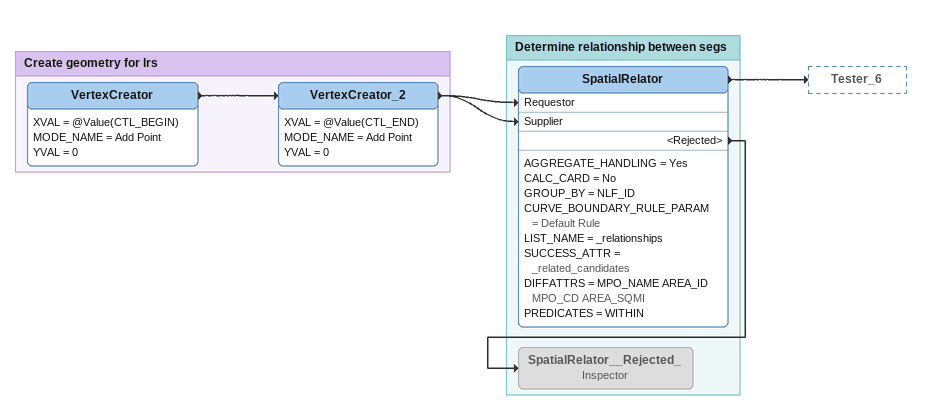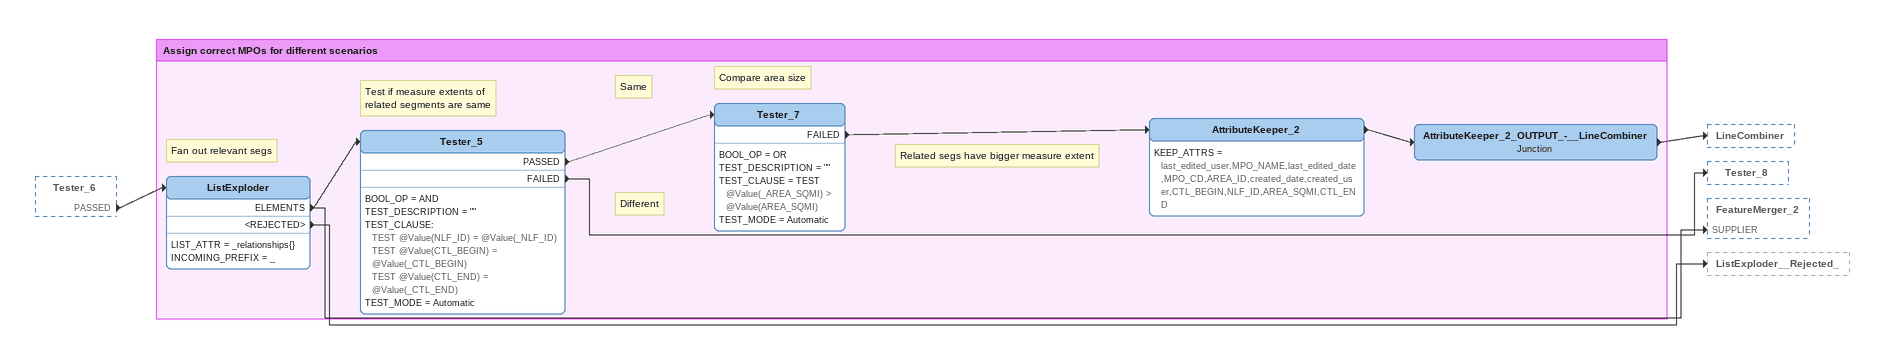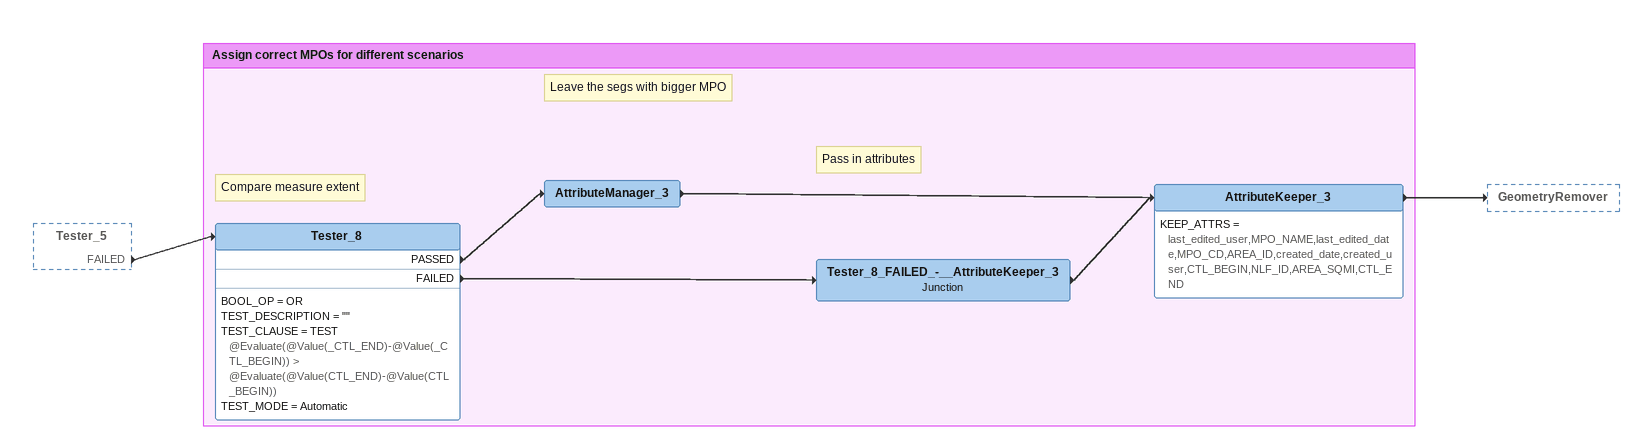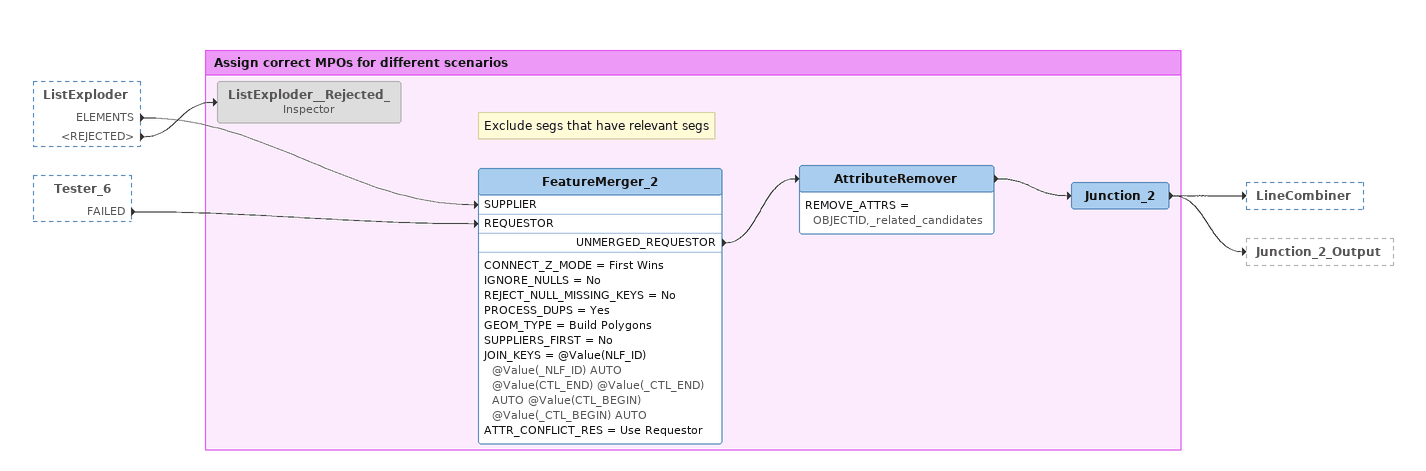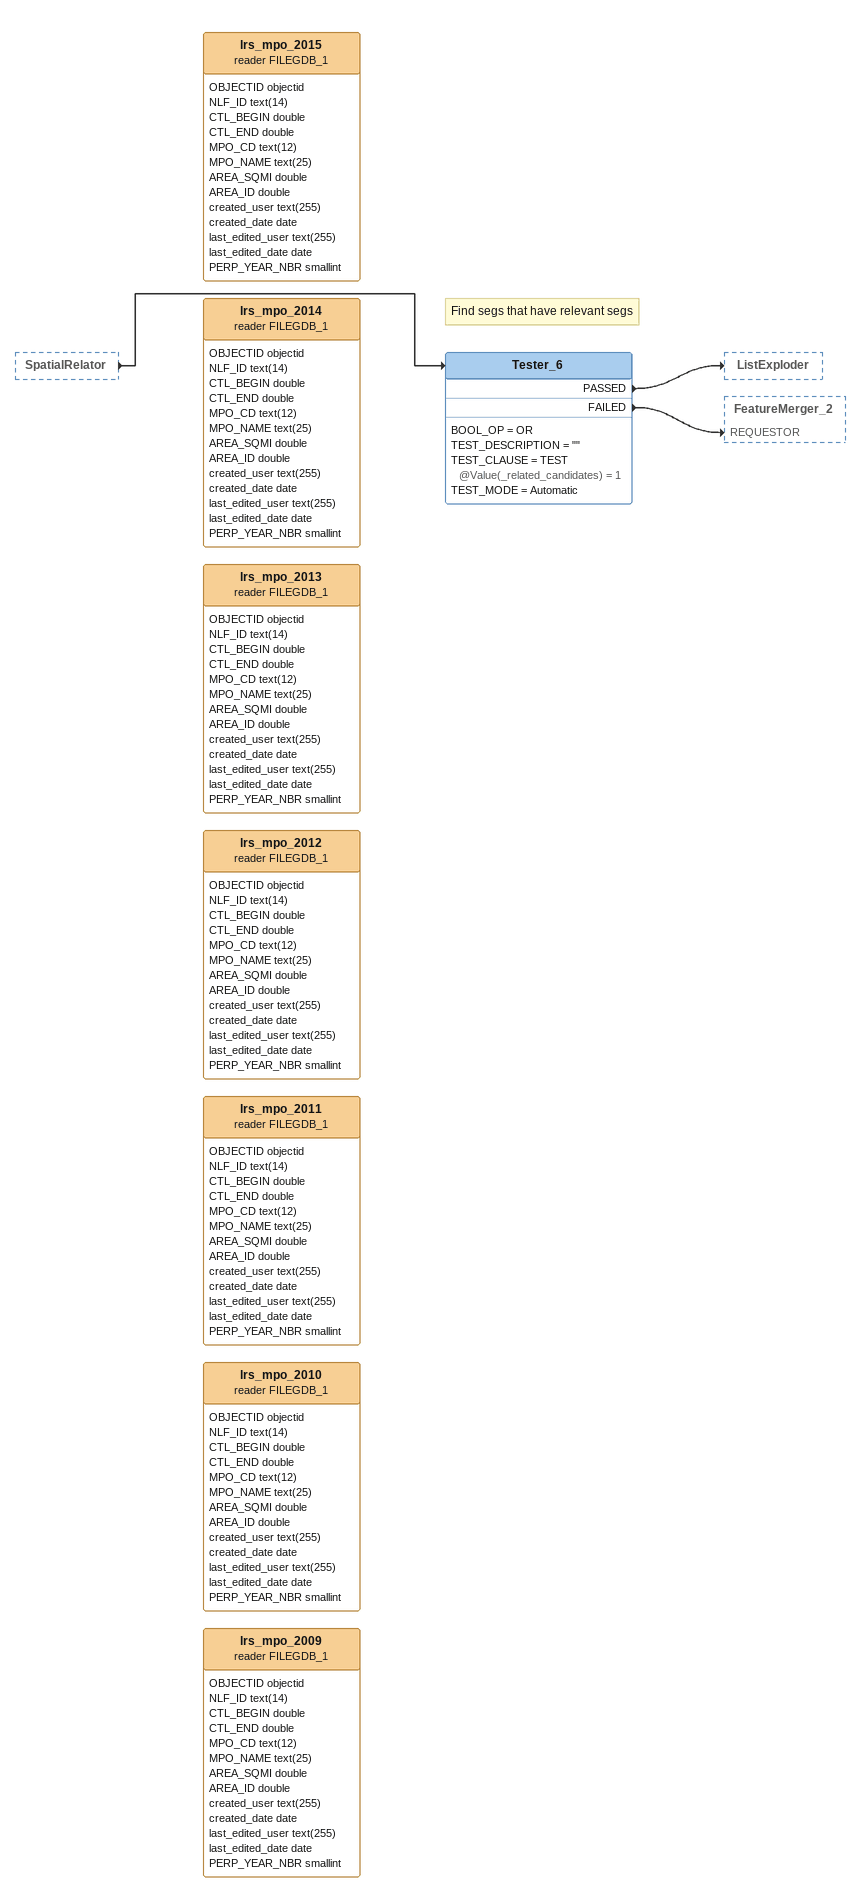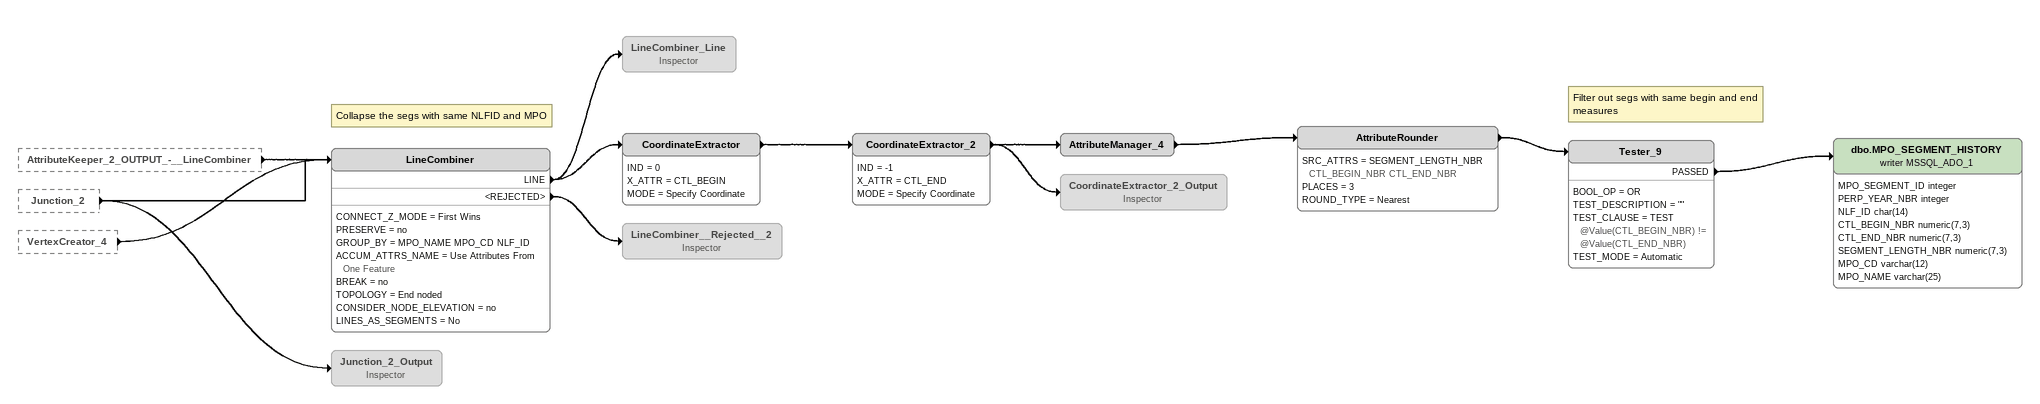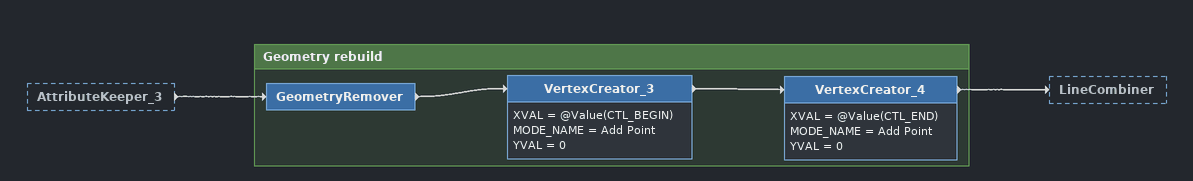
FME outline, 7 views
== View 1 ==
Bookmark: Create geometry for lrs
VertexCreator
    XVAL = @Value(CTL_BEGIN)
    MODE_NAME = Add Point
    YVAL = 0
    -> VertexCreator_2
VertexCreator_2
    XVAL = @Value(CTL_END)
    MODE_NAME = Add Point
    YVAL = 0
    -> SpatialRelator [Requestor]
    -> SpatialRelator [Supplier]

Bookmark: Determine relationship between segs
SpatialRelator
    AGGREGATE_HANDLING = Yes
    CALC_CARD = No
    GROUP_BY = NLF_ID
    CURVE_BOUNDARY_RULE_PARAM = Default Rule
    LIST_NAME = _relationships
    SUCCESS_ATTR = _related_candidates
    DIFFATTRS = MPO_NAME AREA_ID MPO_CD AREA_SQMI
    PREDICATES = WITHIN
    -> Tester_6
    <Rejected> -> SpatialRelator__Rejected_
SpatialRelator__Rejected_: Inspector [off]

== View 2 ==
Tester_6 [outside]
    PASSED -> ListExploder

Bookmark: Assign correct MPOs for different scenarios
Note: Fan out relevant segs
ListExploder
    LIST_ATTR = _relationships{}
    INCOMING_PREFIX = _
    ELEMENTS -> Tester_5
    ELEMENTS -> FeatureMerger_2 [SUPPLIER]
    <REJECTED> -> ListExploder__Rejected_
Note: Test if measure extents of / related segments are same
Note: Different
Tester_5
    BOOL_OP = AND
    TEST_DESCRIPTION = ""
    TEST_CLAUSE:
      TEST @Value(NLF_ID) = @Value(_NLF_ID)
      TEST @Value(CTL_BEGIN) = @Value(_CTL_BEGIN)
      TEST @Value(CTL_END) = @Value(_CTL_END)
    TEST_MODE = Automatic
    PASSED -> Tester_7
    FAILED -> Tester_8
Note: Same
Note: Compare area size
Note: Related segs have bigger measure extent
Tester_7
    BOOL_OP = OR
    TEST_DESCRIPTION = ""
    TEST_CLAUSE = TEST @Value(_AREA_SQMI) > @Value(AREA_SQMI)
    TEST_MODE = Automatic
    FAILED -> AttributeKeeper_2
AttributeKeeper_2
    KEEP_ATTRS = last_edited_user,MPO_NAME,last_edited_date,MPO_CD,AREA_ID,created_date,created_user,CTL_BEGIN,NLF_ID,AREA_SQMI,CTL_END
    -> AttributeKeeper_2_OUTPUT_-__LineCombiner
AttributeKeeper_2_OUTPUT_-__LineCombiner: Junction
    -> LineCombiner

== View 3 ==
Tester_5 [outside]
    FAILED -> Tester_8

Bookmark: Assign correct MPOs for different scenarios
Note: Compare measure extent
Tester_8
    BOOL_OP = OR
    TEST_DESCRIPTION = ""
    TEST_CLAUSE = TEST @Evaluate(@Value(_CTL_END)-@Value(_CTL_BEGIN)) > @Evaluate(@Value(CTL_END)-@Value(CTL_BEGIN))
    TEST_MODE = Automatic
    PASSED -> AttributeManager_3
    FAILED -> Tester_8_FAILED_-__AttributeKeeper_3
Note: Leave the segs with bigger MPO
Note: Pass in attributes
AttributeManager_3
    -> AttributeKeeper_3
Tester_8_FAILED_-__AttributeKeeper_3: Junction
    -> AttributeKeeper_3
AttributeKeeper_3
    KEEP_ATTRS = last_edited_user,MPO_NAME,last_edited_date,MPO_CD,AREA_ID,created_date,created_user,CTL_BEGIN,NLF_ID,AREA_SQMI,CTL_END
    -> GeometryRemover

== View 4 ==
ListExploder [outside]
    ELEMENTS -> FeatureMerger_2 [SUPPLIER]
    <REJECTED> -> ListExploder__Rejected_
Tester_6 [outside]
    FAILED -> FeatureMerger_2 [REQUESTOR]

Bookmark: Assign correct MPOs for different scenarios
ListExploder__Rejected_: Inspector [off]
Note: Exclude segs that have relevant segs
FeatureMerger_2
    CONNECT_Z_MODE = First Wins
    IGNORE_NULLS = No
    REJECT_NULL_MISSING_KEYS = No
    PROCESS_DUPS = Yes
    GEOM_TYPE = Build Polygons
    SUPPLIERS_FIRST = No
    JOIN_KEYS = @Value(NLF_ID) @Value(_NLF_ID) AUTO @Value(CTL_END) @Value(_CTL_END) AUTO @Value(CTL_BEGIN) @Value(_CTL_BEGIN) AUTO
    ATTR_CONFLICT_RES = Use Requestor
    UNMERGED_REQUESTOR -> AttributeRemover
AttributeRemover
    REMOVE_ATTRS = OBJECTID,_related_candidates
    -> Junction_2
Junction_2
    -> LineCombiner
    -> Junction_2_Output

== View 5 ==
SpatialRelator [outside]
    -> Tester_6
lrs_mpo_2015 (reader FILEGDB_1)
    attributes: OBJECTID objectid, NLF_ID text(14), CTL_BEGIN double, CTL_END double, MPO_CD text(12), MPO_NAME text(25), AREA_SQMI double, AREA_ID double, created_user text(255), created_date date, last_edited_user text(255), last_edited_date date, PERP_YEAR_NBR smallint
lrs_mpo_2014 (reader FILEGDB_1)
    attributes: OBJECTID objectid, NLF_ID text(14), CTL_BEGIN double, CTL_END double, MPO_CD text(12), MPO_NAME text(25), AREA_SQMI double, AREA_ID double, created_user text(255), created_date date, last_edited_user text(255), last_edited_date date, PERP_YEAR_NBR smallint
lrs_mpo_2013 (reader FILEGDB_1)
    attributes: OBJECTID objectid, NLF_ID text(14), CTL_BEGIN double, CTL_END double, MPO_CD text(12), MPO_NAME text(25), AREA_SQMI double, AREA_ID double, created_user text(255), created_date date, last_edited_user text(255), last_edited_date date, PERP_YEAR_NBR smallint
lrs_mpo_2012 (reader FILEGDB_1)
    attributes: OBJECTID objectid, NLF_ID text(14), CTL_BEGIN double, CTL_END double, MPO_CD text(12), MPO_NAME text(25), AREA_SQMI double, AREA_ID double, created_user text(255), created_date date, last_edited_user text(255), last_edited_date date, PERP_YEAR_NBR smallint
lrs_mpo_2011 (reader FILEGDB_1)
    attributes: OBJECTID objectid, NLF_ID text(14), CTL_BEGIN double, CTL_END double, MPO_CD text(12), MPO_NAME text(25), AREA_SQMI double, AREA_ID double, created_user text(255), created_date date, last_edited_user text(255), last_edited_date date, PERP_YEAR_NBR smallint
lrs_mpo_2010 (reader FILEGDB_1)
    attributes: OBJECTID objectid, NLF_ID text(14), CTL_BEGIN double, CTL_END double, MPO_CD text(12), MPO_NAME text(25), AREA_SQMI double, AREA_ID double, created_user text(255), created_date date, last_edited_user text(255), last_edited_date date, PERP_YEAR_NBR smallint
lrs_mpo_2009 (reader FILEGDB_1)
    attributes: OBJECTID objectid, NLF_ID text(14), CTL_BEGIN double, CTL_END double, MPO_CD text(12), MPO_NAME text(25), AREA_SQMI double, AREA_ID double, created_user text(255), created_date date, last_edited_user text(255), last_edited_date date, PERP_YEAR_NBR smallint
Note: Find segs that have relevant segs
Tester_6
    BOOL_OP = OR
    TEST_DESCRIPTION = ""
    TEST_CLAUSE = TEST @Value(_related_candidates) = 1
    TEST_MODE = Automatic
    PASSED -> ListExploder
    FAILED -> FeatureMerger_2 [REQUESTOR]

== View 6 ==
AttributeKeeper_2_OUTPUT_-__LineCombiner [outside]
    -> LineCombiner
Junction_2 [outside]
    -> LineCombiner
    -> Junction_2_Output
VertexCreator_4 [outside]
    -> LineCombiner
Note: Collapse the segs with same NLFID and MPO
LineCombiner
    CONNECT_Z_MODE = First Wins
    PRESERVE = no
    GROUP_BY = MPO_NAME MPO_CD NLF_ID
    ACCUM_ATTRS_NAME = Use Attributes From One Feature
    BREAK = no
    TOPOLOGY = End noded
    CONSIDER_NODE_ELEVATION = no
    LINES_AS_SEGMENTS = No
    LINE -> CoordinateExtractor
    LINE -> LineCombiner_Line
    <REJECTED> -> LineCombiner__Rejected__2
LineCombiner_Line: Inspector [off]
CoordinateExtractor
    IND = 0
    X_ATTR = CTL_BEGIN
    MODE = Specify Coordinate
    -> CoordinateExtractor_2
CoordinateExtractor_2
    IND = -1
    X_ATTR = CTL_END
    MODE = Specify Coordinate
    -> AttributeManager_4
    -> CoordinateExtractor_2_Output
AttributeManager_4
    -> AttributeRounder
AttributeRounder
    SRC_ATTRS = SEGMENT_LENGTH_NBR CTL_BEGIN_NBR CTL_END_NBR
    PLACES = 3
    ROUND_TYPE = Nearest
    -> Tester_9
Note: Filter out segs with same begin and end measures
Tester_9
    BOOL_OP = OR
    TEST_DESCRIPTION = ""
    TEST_CLAUSE = TEST @Value(CTL_BEGIN_NBR) != @Value(CTL_END_NBR)
    TEST_MODE = Automatic
    PASSED -> dbo.MPO_SEGMENT_HISTORY (writer MSSQL_ADO_1)
dbo.MPO_SEGMENT_HISTORY (writer MSSQL_ADO_1)
    attributes: MPO_SEGMENT_ID integer, PERP_YEAR_NBR integer, NLF_ID char(14), CTL_BEGIN_NBR numeric(7,3), CTL_END_NBR numeric(7,3), SEGMENT_LENGTH_NBR numeric(7,3), MPO_CD varchar(12), MPO_NAME varchar(25)
CoordinateExtractor_2_Output: Inspector [off]
LineCombiner__Rejected__2: Inspector [off]
Junction_2_Output: Inspector [off]

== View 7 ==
AttributeKeeper_3 [outside]
    -> GeometryRemover

Bookmark: Geometry rebuild
GeometryRemover
    -> VertexCreator_3
VertexCreator_3
    XVAL = @Value(CTL_BEGIN)
    MODE_NAME = Add Point
    YVAL = 0
    -> VertexCreator_4
VertexCreator_4
    XVAL = @Value(CTL_END)
    MODE_NAME = Add Point
    YVAL = 0
    -> LineCombiner
